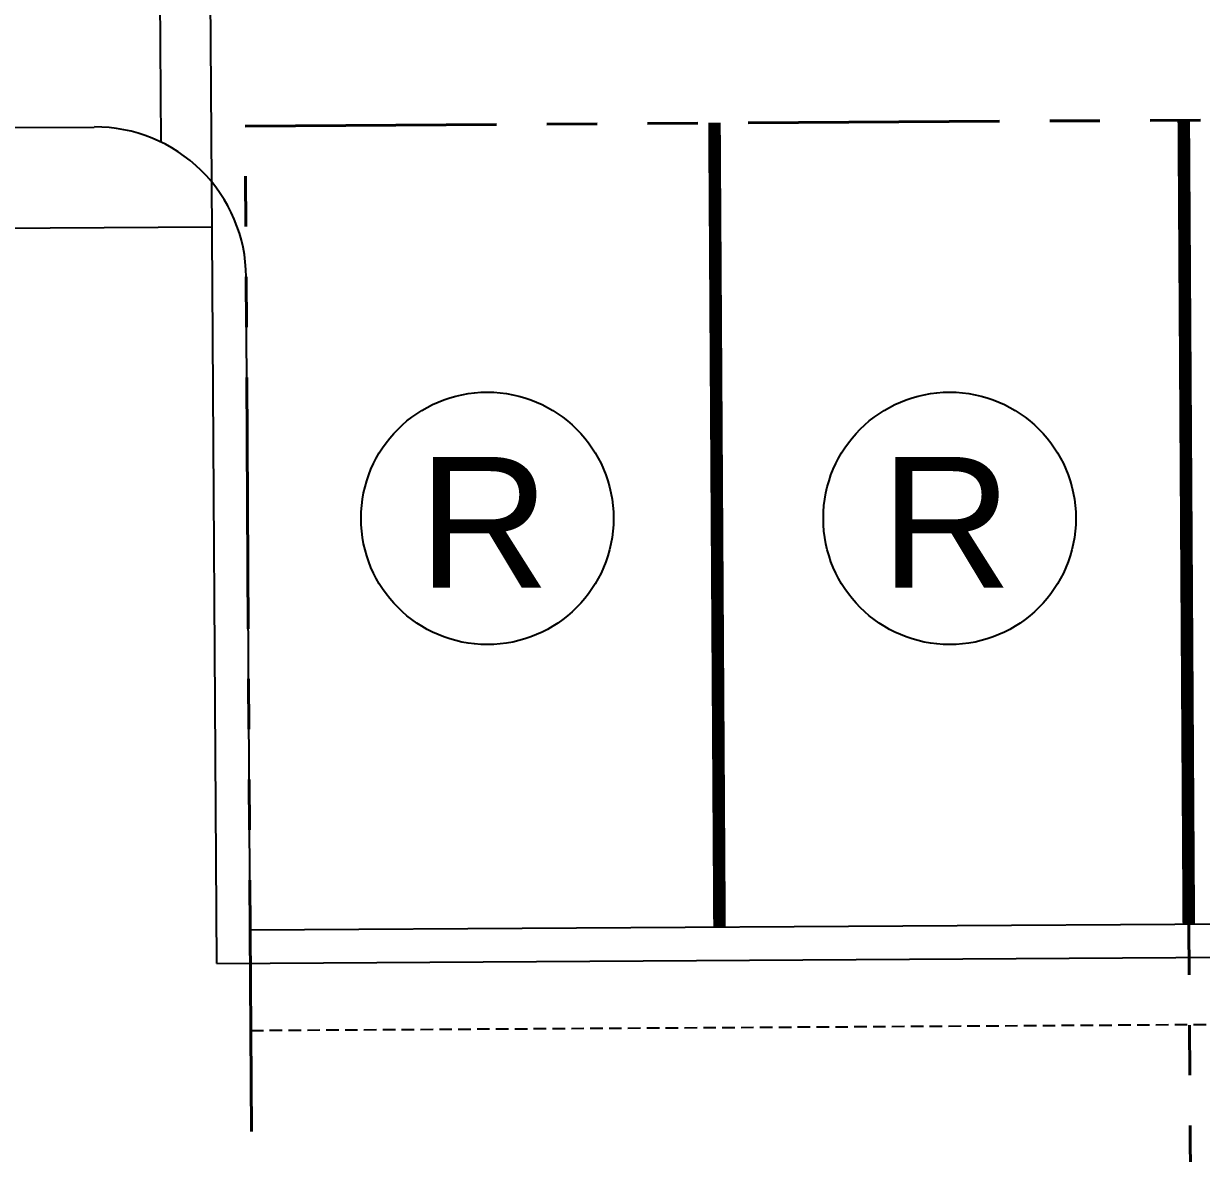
# Model space of a CAD drawing. Header units: feet. Extents: x 919634 to 928945, y 707022 to 708026.
# Drawn here: x 920623.34 to 920646.76, y 707260.32 to 707282.8 of the extents above; entities that cross this region are included whole.
import ezdxf
from ezdxf.enums import TextEntityAlignment as Align

# ---------------------------------------------------------------- set-up
doc = ezdxf.new("R2010")
doc.units = ezdxf.units.FT
doc.header["$LTSCALE"] = 20
doc.header["$MEASUREMENT"] = 0
doc.linetypes.add('Site Plan$0$HIDDEN2', pattern=[0.1875, 0.125, -0.0625])
doc.linetypes.add('Site Plan$0$PHANTOM2', pattern=[1.25, 0.625, -0.125, 0.125, -0.125, 0.125, -0.125])
for name, color, linetype in [('-u-site-xref', 7, 'Continuous'), ('Site Plan$0$-u-site-parking_overhang', 252, 'Site Plan$0$HIDDEN2'), ('Site Plan$0$SP-PARKING DESIGNATION', 254, 'Continuous'), ('Site Plan$0$SP-PAVERS-BANDS', 251, 'Continuous')]:
    doc.layers.add(name, color=color, linetype=linetype)
for name, color, linetype, lineweight in [('Site Plan$0$SP-CURB', 3, 'Continuous', 25), ('Site Plan$0$SP-LOT LINES', 252, 'Site Plan$0$PHANTOM2', 40), ('Site Plan$0$SP-PARKING-STRIPE', 252, 'Continuous', 25), ('Site Plan$0$SP-SIDEWALK', 2, 'Continuous', 25)]:
    doc.layers.add(name, color=color, linetype=linetype, lineweight=lineweight)
doc.layers.get('-u-site-xref').off()
doc.styles.add('Site Plan$0$ARIAL', font='arial.ttf')

# ---------------------------------------------------------------- blocks, each defined once
blk = doc.blocks.new('Site Plan')
at = {"layer": 'Site Plan$0$-u-site-parking_overhang', "ltscale": 0.1, "extrusion": (-1.01273e-05, 0.001617, 0.999999)}
blk.add_line((920627.857, 707262.771, 0.021), (920664.523, 707263.001, 0.021), dxfattribs=at)
at = {"layer": 'Site Plan$0$SP-CURB'}
for p, q in [((920563.246, 707280.356), (920624.745, 707280.741)), ((920627.179, 707264.1), (920627.082, 707279.646)), ((920627.845, 707264.771), (920627.764, 707277.76)), ((920627.845, 707264.771), (920664.511, 707265.001)), ((920627.179, 707264.1), (920665.185, 707264.338))]:
    blk.add_line(p, q, dxfattribs=at)
blk.add_arc((920624.764, 707277.742), 3, 0.3591, 90.3592, dxfattribs=at)
at = {"layer": 'Site Plan$0$SP-LOT LINES', "ltscale": 0.4, "extrusion": (-1.01273e-05, 0.001617, 0.999999)}
for p, q in [((920627.745, 707280.761, -0.008), (920723.076, 707281.358, -0.008)), ((920628.308, 707190.763, 0.137), (920627.745, 707280.761, -0.008)), ((920646.411, 707280.878, -0.008), (920646.974, 707190.88, 0.137))]:
    blk.add_line(p, q, dxfattribs=at)
at = {"layer": 'Site Plan$0$SP-PARKING DESIGNATION'}
for centre in [(920632.56, 707272.957), (920641.754, 707272.957)]:
    blk.add_circle(centre, 2.511, dxfattribs=at)
at = {"layer": 'Site Plan$0$SP-PARKING-STRIPE', "const_width": 0.25}
for points in [[(920646.511, 707264.888), (920646.411, 707280.888)], [(920637.178, 707264.83), (920637.078, 707280.829)]]:
    blk.add_lwpolyline(points, dxfattribs=at)
at = {"layer": 'Site Plan$0$SP-PAVERS-BANDS'}
for p, q in [((920626.077, 707280.439, 0), (920625.898, 707304.924, 0)), ((920627.083, 707279.644, 0), (920626.899, 707304.833, 0))]:
    blk.add_line(p, q, dxfattribs=at)
at = {"layer": 'Site Plan$0$SP-SIDEWALK'}
blk.add_line((920621.087, 707278.719), (920627.087, 707278.756), dxfattribs=at)
at = {"layer": 'Site Plan$0$SP-PARKING DESIGNATION', "style": 'Site Plan$0$ARIAL'}
for p in [(920632.492, 707271.578, 0), (920641.686, 707271.578, 0)]:
    blk.add_text('R', height=2.6, dxfattribs=at).set_placement(p, align=Align.CENTER)

msp = doc.modelspace()

# ---------------------------------------------------------------- block references
at = {"layer": '-u-site-xref'}
msp.add_blockref('Site Plan', (0, 0), dxfattribs=at)

doc.saveas('drawing.dxf')
